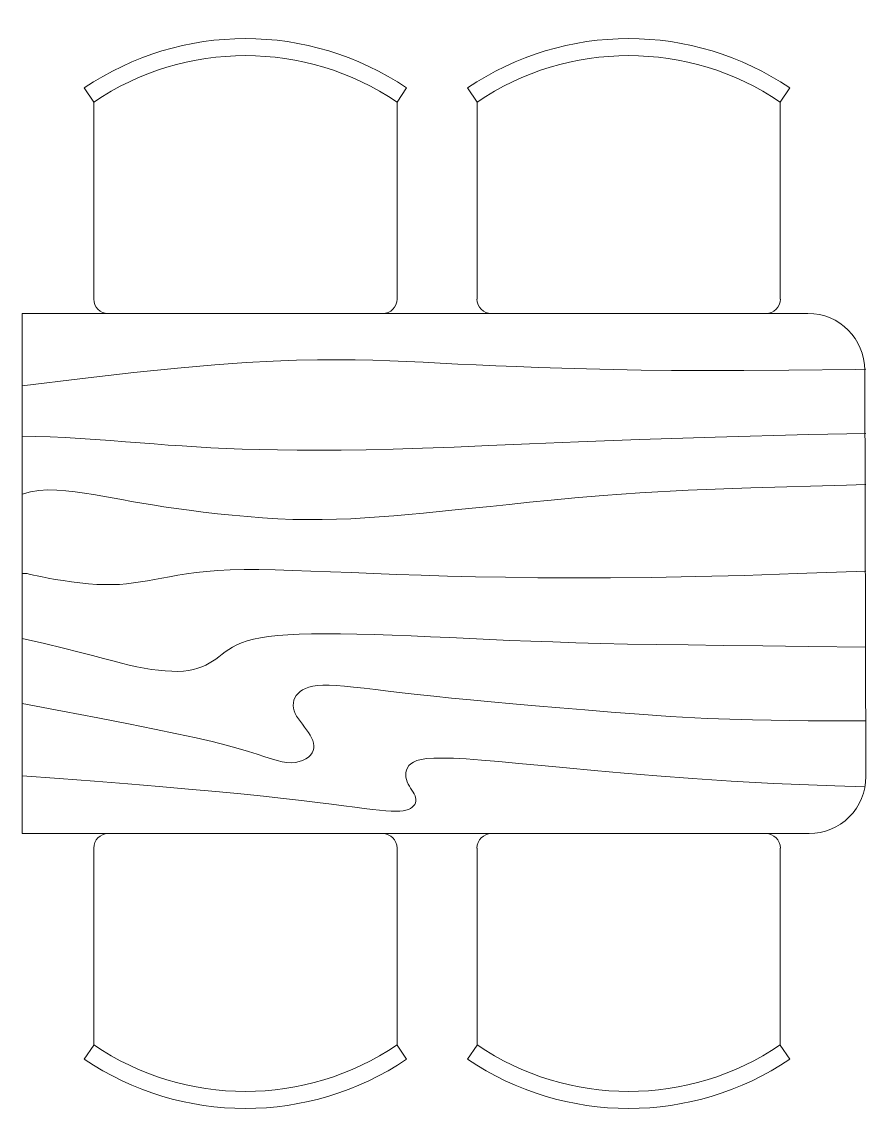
# Model space of a CAD drawing. Header units: millimetres. Extents: x 3103 to 179340, y -10977 to 70536.
# Drawn here: x 50290 to 51626, y 32427 to 34172 of the extents above; entities that cross this region are included whole.
import ezdxf

# ---------------------------------------------------------------- set-up
doc = ezdxf.new("R2010")
doc.units = ezdxf.units.MM
doc.header["$LTSCALE"] = 0.5
doc.layers.add('MEBEL', color=1, linetype='Continuous')

# ---------------------------------------------------------------- blocks, each defined once
blk = doc.blocks.new('ms_10')
at = {"layer": 'MEBEL', "linetype": 'Continuous', "lineweight": 0}
for p, q in [((98.3, 768.4), (113.4, 746)), ((593.5, 746), (608.6, 768.4)), ((705, 768.4), (720.1, 746)), ((1200.1, 746), (1215.3, 768.4)), ((113.4, 746), (113.4, 434.3)), ((593.5, 434.3), (593.5, 746)), ((720.1, 746), (720.1, 434.3)), ((1200.1, 434.3), (1200.1, 746)), ((1243.9, 411.5), (0, 411.5)), ((0, 411.5), (0, -411.5)), ((354.8, 333.8), (304.9, 330.2)), ((397.4, 336.2), (354.8, 333.8)), ((434.5, 337.5), (397.4, 336.2)), ((467.7, 338.1), (434.5, 337.5)), ((498.4, 338.3), (467.7, 338.1)), ((527.4, 338), (498.4, 338.3)), ((555.1, 337.5), (527.4, 338)), ((581.9, 336.6), (555.1, 337.5)), ((608.3, 335.5), (581.9, 336.6)), ((634.7, 334.3), (608.3, 335.5)), ((661.7, 332.9), (634.7, 334.3)), ((689.6, 331.5), (661.7, 332.9)), ((176.9, 317.9), (95.4, 308.7)), ((246.2, 325), (176.9, 317.9)), ((304.9, 330.2), (246.2, 325)), ((718.9, 330), (689.6, 331.5)), ((749.9, 328.6), (718.9, 330)), ((782.6, 327.3), (749.9, 328.6)), ((817.4, 326), (782.6, 327.3)), ((854.3, 324.8), (817.4, 326)), ((893.6, 323.7), (854.3, 324.8)), ((935.5, 322.7), (893.6, 323.7)), ((980.1, 321.9), (935.5, 322.7)), ((1028.1, 321.3), (980.1, 321.9)), ((1081.3, 321), (1028.1, 321.3)), ((1142.3, 321.1), (1081.3, 321)), ((1213.4, 321.7), (1142.3, 321.1)), ((1319.9, 322.9), (1213.4, 321.7)), ((1335.6, 323.2), (1319.9, 322.9)), ((1333.9, 321.7), (1335.6, -321.2)), ((95.4, 308.7), (0, 297.2)), ((21.9, 216.9), (0, 217.2)), ((44.7, 216.2), (21.9, 216.9)), ((68.1, 215.1), (44.7, 216.2)), ((91.9, 213.7), (68.1, 215.1)), ((115.9, 212.1), (91.9, 213.7)), ((139.8, 210.3), (115.9, 212.1)), ((163.5, 208.5), (139.8, 210.3)), ((977, 212.2), (880.6, 208.6)), ((1096.9, 216), (977, 212.2)), ((1245.1, 220.1), (1096.9, 216)), ((1335.6, 221.7), (1245.1, 220.1)), ((186.7, 206.7), (163.5, 208.5)), ((209.2, 205), (186.7, 206.7)), ((231.4, 203.3), (209.2, 205)), ((253.6, 201.8), (231.4, 203.3)), ((276, 200.4), (253.6, 201.8)), ((299, 199.1), (276, 200.4)), ((323, 198), (299, 199.1)), ((348.3, 197), (323, 198)), ((375.3, 196.2), (348.3, 197)), ((404.2, 195.6), (375.3, 196.2)), ((435.3, 195.2), (404.2, 195.6)), ((468.9, 195.1), (435.3, 195.2)), ((505.3, 195.3), (468.9, 195.1)), ((544.7, 195.8), (505.3, 195.3)), ((587.5, 196.8), (544.7, 195.8)), ((633.8, 198.1), (587.5, 196.8)), ((683.9, 200), (633.8, 198.1)), ((738.9, 202.4), (683.9, 200)), ((802.9, 205.3), (738.9, 202.4)), ((880.6, 208.6), (802.9, 205.3)), ((1305.1, 140), (1153.7, 135.8)), ((1335.6, 140.9), (1305.1, 140)), ((13.1, 129.2), (0, 125.7)), ((26.7, 131.3), (13.1, 129.2)), ((40.6, 132.2), (26.7, 131.3)), ((54.9, 132), (40.6, 132.2)), ((69.4, 131), (54.9, 132)), ((84, 129.3), (69.4, 131)), ((98.7, 127.2), (84, 129.3)), ((113.3, 124.8), (98.7, 127.2)), ((128, 122.2), (113.3, 124.8)), ((142.7, 119.6), (128, 122.2)), ((919.8, 123.7), (874.7, 119.9)), ((977.8, 127.6), (919.8, 123.7)), ((1054.1, 131.7), (977.8, 127.6)), ((1153.7, 135.8), (1054.1, 131.7)), ((157.7, 116.9), (142.7, 119.6)), ((173.2, 114.2), (157.7, 116.9)), ((189.4, 111.4), (173.2, 114.2)), ((206.4, 108.6), (189.4, 111.4)), ((224.5, 105.7), (206.4, 108.6)), ((243.8, 102.9), (224.5, 105.7)), ((741, 106.3), (712.6, 103.3)), ((771, 109.4), (741, 106.3)), ((803.1, 112.7), (771, 109.4)), ((837.2, 116.2), (803.1, 112.7)), ((874.7, 119.9), (837.2, 116.2)), ((264.5, 100), (243.8, 102.9)), ((286.4, 97.2), (264.5, 100)), ((309.2, 94.6), (286.4, 97.2)), ((332.7, 92.2), (309.2, 94.6)), ((356.6, 90), (332.7, 92.2)), ((380.7, 88.1), (356.6, 90)), ((404.8, 86.7), (380.7, 88.1)), ((542.6, 87.9), (520.1, 86.7)), ((565.3, 89.5), (542.6, 87.9)), ((588.2, 91.3), (565.3, 89.5)), ((611.5, 93.3), (588.2, 91.3)), ((635.4, 95.6), (611.5, 93.3)), ((660, 98), (635.4, 95.6)), ((685.7, 100.6), (660, 98)), ((712.6, 103.3), (685.7, 100.6)), ((428.6, 85.7), (404.8, 86.7)), ((452, 85.3), (428.6, 85.7)), ((474.9, 85.3), (452, 85.3)), ((497.5, 85.8), (474.9, 85.3)), ((520.1, 86.7), (497.5, 85.8)), ((275.4, 1.6), (260.3, -0.5)), ((291.8, 3.3), (275.4, 1.6)), ((309.8, 4.7), (291.8, 3.3)), ((329.6, 5.7), (309.8, 4.7)), ((351.3, 6.2), (329.6, 5.7)), ((374.9, 6.2), (351.3, 6.2)), ((400.5, 5.7), (374.9, 6.2)), ((427.9, 5), (400.5, 5.7)), ((457.2, 4), (427.9, 5)), ((488.4, 2.8), (457.2, 4)), ((521.4, 1.4), (488.4, 2.8)), ((556.3, 0), (521.4, 1.4)), ((1335.6, 3.5), (1226.6, -0.1)), ((3.6, 0), (0, 0)), ((6, -0.1), (3.6, 0)), ((7.8, -0.2), (6, -0.1)), ((9.4, -0.5), (7.8, -0.2)), ((11.3, -0.9), (9.4, -0.5)), ((14.1, -1.6), (11.3, -0.9)), ((18.1, -2.6), (14.1, -1.6)), ((23.8, -3.8), (18.1, -2.6)), ((31.7, -5.4), (23.8, -3.8)), ((41.4, -7.2), (31.7, -5.4)), ((52.6, -9.2), (41.4, -7.2)), ((64.9, -11.2), (52.6, -9.2)), ((78, -13.1), (64.9, -11.2)), ((91.5, -14.8), (78, -13.1)), ((105, -16.2), (91.5, -14.8)), ((118.1, -17.1), (105, -16.2)), ((130.6, -17.6), (118.1, -17.1)), ((154.1, -17.1), (142.6, -17.6)), ((165.3, -16.2), (154.1, -17.1)), ((176.3, -14.9), (165.3, -16.2)), ((187.2, -13.4), (176.3, -14.9)), ((198.3, -11.6), (187.2, -13.4)), ((209.5, -9.5), (198.3, -11.6)), ((221.2, -7.3), (209.5, -9.5)), ((233.4, -5), (221.2, -7.3)), ((246.4, -2.7), (233.4, -5)), ((260.3, -0.5), (246.4, -2.7)), ((592.9, -1.4), (556.3, 0)), ((631.8, -2.8), (592.9, -1.4)), ((673.2, -4), (631.8, -2.8)), ((717.5, -5.1), (673.2, -4)), ((765.1, -6), (717.5, -5.1)), ((816.4, -6.6), (765.1, -6)), ((871.7, -6.8), (816.4, -6.6)), ((931.5, -6.7), (871.7, -6.8)), ((996.2, -6.1), (931.5, -6.7)), ((1066.5, -4.9), (996.2, -6.1)), ((1143, -2.9), (1066.5, -4.9)), ((1226.6, -0.1), (1143, -2.9)), ((142.6, -17.6), (130.6, -17.6)), ((35.5, -110.9), (0, -102.9)), ((366.2, -104), (356.2, -106.7)), ((377.5, -101.7), (366.2, -104)), ((390.2, -99.7), (377.5, -101.7)), ((404.6, -98.1), (390.2, -99.7)), ((420.6, -96.9), (404.6, -98.1)), ((438.5, -96), (420.6, -96.9)), ((458.3, -95.4), (438.5, -96)), ((480.1, -95.2), (458.3, -95.4)), ((503.9, -95.4), (480.1, -95.2)), ((529.7, -95.9), (503.9, -95.4)), ((557.1, -96.7), (529.7, -95.9)), ((585.8, -97.6), (557.1, -96.7)), ((615.6, -98.8), (585.8, -97.6)), ((646.2, -100.1), (615.6, -98.8)), ((677.3, -101.4), (646.2, -100.1)), ((708.7, -102.9), (677.3, -101.4)), ((740.2, -104.3), (708.7, -102.9)), ((772.2, -105.7), (740.2, -104.3)), ((65.3, -118), (35.5, -110.9)), ((90.3, -124.2), (65.3, -118)), ((327.2, -120.3), (321.7, -124)), ((333.2, -116.6), (327.2, -120.3)), ((339.9, -113), (333.2, -116.6)), ((347.5, -109.7), (339.9, -113)), ((356.2, -106.7), (347.5, -109.7)), ((805.3, -107.1), (772.2, -105.7)), ((839.9, -108.3), (805.3, -107.1)), ((876.5, -109.5), (839.9, -108.3)), ((915.7, -110.6), (876.5, -109.5)), ((958, -111.6), (915.7, -110.6)), ((1003.9, -112.4), (958, -111.6)), ((1054.1, -113), (1003.9, -112.4)), ((1109.9, -113.7), (1054.1, -113)), ((1172.7, -114.4), (1109.9, -113.7)), ((1244.2, -115.5), (1172.7, -114.4)), ((1335.6, -116.7), (1244.2, -115.5)), ((111.2, -129.5), (90.3, -124.2)), ((128.8, -134.2), (111.2, -129.5)), ((143.9, -138.2), (128.8, -134.2)), ((157.2, -141.7), (143.9, -138.2)), ((301.6, -138.7), (296.3, -142)), ((306.7, -135.3), (301.6, -138.7)), ((311.6, -131.6), (306.7, -135.3)), ((316.6, -127.8), (311.6, -131.6)), ((321.7, -124), (316.6, -127.8)), ((169.5, -144.8), (157.2, -141.7)), ((181.6, -147.5), (169.5, -144.8)), ((193.4, -149.8), (181.6, -147.5)), ((204.9, -151.6), (193.4, -149.8)), ((216, -153.1), (204.9, -151.6)), ((226.6, -154.1), (216, -153.1)), ((236.8, -154.7), (226.6, -154.1)), ((246.4, -154.8), (236.8, -154.7)), ((255.3, -154.3), (246.4, -154.8)), ((263.5, -153.3), (255.3, -154.3)), ((271.1, -151.9), (263.5, -153.3)), ((278.1, -150), (271.1, -151.9)), ((284.6, -147.6), (278.1, -150)), ((290.6, -145), (284.6, -147.6)), ((296.3, -142), (290.6, -145)), ((436.8, -189.7), (434, -193.1)), ((440.1, -186.7), (436.8, -189.7)), ((443.9, -184), (440.1, -186.7)), ((448.4, -181.7), (443.9, -184)), ((453.8, -179.8), (448.4, -181.7)), ((460.1, -178.4), (453.8, -179.8)), ((467.4, -177.3), (460.1, -178.4)), ((476, -176.8), (467.4, -177.3)), ((485.8, -176.7), (476, -176.8)), ((497.2, -177.2), (485.8, -176.7)), ((510.2, -178.1), (497.2, -177.2)), ((524.8, -179.6), (510.2, -178.1)), ((541.2, -181.4), (524.8, -179.6)), ((559.4, -183.6), (541.2, -181.4)), ((579.4, -186), (559.4, -183.6)), ((601.4, -188.7), (579.4, -186)), ((625.4, -191.5), (601.4, -188.7)), ((651.5, -194.3), (625.4, -191.5)), ((64.2, -217.8), (0, -205.7)), ((429.4, -204.5), (429.1, -208.7)), ((429.1, -208.7), (429.5, -212.9)), ((430.3, -200.5), (429.4, -204.5)), ((431.9, -196.7), (430.3, -200.5)), ((434, -193.1), (431.9, -196.7)), ((679.7, -197.2), (651.5, -194.3)), ((710, -200.1), (679.7, -197.2)), ((742.3, -203), (710, -200.1)), ((776.6, -206), (742.3, -203)), ((812.9, -209.1), (776.6, -206)), ((851, -212.3), (812.9, -209.1)), ((120, -228.5), (64.2, -217.8)), ((429.5, -212.9), (430.5, -217.2)), ((430.5, -217.2), (432.3, -221.5)), ((432.3, -221.5), (434.6, -225.7)), ((434.6, -225.7), (437.4, -230)), ((890.8, -215.6), (851, -212.3)), ((932.5, -219.1), (890.8, -215.6)), ((976.5, -222.7), (932.5, -219.1)), ((1025.9, -226.2), (976.5, -222.7)), ((1084.5, -229.3), (1025.9, -226.2)), ((168.2, -237.8), (120, -228.5)), ((209.7, -246.1), (168.2, -237.8)), ((437.4, -230), (440.5, -234.3)), ((440.5, -234.3), (443.8, -238.6)), ((443.8, -238.6), (447.1, -242.9)), ((447.1, -242.9), (450.4, -247.2)), ((1156, -231.7), (1084.5, -229.3)), ((1244.1, -233.1), (1156, -231.7)), ((1335.6, -233.2), (1244.1, -233.1)), ((245.1, -253.4), (209.7, -246.1)), ((275.3, -260), (245.1, -253.4)), ((300.9, -265.9), (275.3, -260)), ((450.4, -247.2), (453.4, -251.5)), ((453.4, -251.5), (456.1, -255.7)), ((456.1, -255.7), (458.3, -260)), ((458.3, -260), (460.1, -264.2)), ((322.9, -271.5), (300.9, -265.9)), ((341.8, -276.7), (322.9, -271.5)), ((358.2, -281.5), (341.8, -276.7)), ((460.1, -264.2), (461.2, -268.4)), ((461.7, -276.4), (460.8, -280.2)), ((461.2, -268.4), (461.8, -272.4)), ((461.8, -272.4), (461.7, -276.4)), ((372.2, -286), (358.2, -281.5)), ((384.2, -289.9), (372.2, -286)), ((394.6, -293.3), (384.2, -289.9)), ((403.7, -296), (394.6, -293.3)), ((411.7, -297.9), (403.7, -296)), ((444.1, -295.8), (438.6, -297.6)), ((449, -293.4), (444.1, -295.8)), ((453.1, -290.5), (449, -293.4)), ((456.5, -287.3), (453.1, -290.5)), ((459.1, -283.8), (456.5, -287.3)), ((460.8, -280.2), (459.1, -283.8)), ((624.7, -296), (619.4, -298.3)), ((631.7, -294.2), (624.7, -296)), ((640.6, -292.9), (631.7, -294.2)), ((651.8, -292.1), (640.6, -292.9)), ((665.7, -291.9), (651.8, -292.1)), ((682.6, -292.3), (665.7, -291.9)), ((702.9, -293.4), (682.6, -292.3)), ((727, -295.1), (702.9, -293.4)), ((754.8, -297.5), (727, -295.1)), ((419.1, -299.1), (411.7, -297.9)), ((426.1, -299.4), (419.1, -299.1)), ((432.6, -298.8), (426.1, -299.4)), ((438.6, -297.6), (432.6, -298.8)), ((608.3, -310.9), (607.5, -314.6)), ((609.9, -307.3), (608.3, -310.9)), ((612.2, -304), (609.9, -307.3)), ((615.3, -301), (612.2, -304)), ((619.4, -298.3), (615.3, -301)), ((786.5, -300.5), (754.8, -297.5)), ((822.1, -303.8), (786.5, -300.5)), ((861.7, -307.6), (822.1, -303.8)), ((905.3, -311.6), (861.7, -307.6)), ((953, -315.8), (905.3, -311.6)), ((58.6, -324.3), (0, -320)), ((114.5, -328.6), (58.6, -324.3)), ((167.3, -332.8), (114.5, -328.6)), ((607.5, -314.6), (607.2, -318.3)), ((607.2, -318.3), (607.5, -322.2)), ((607.5, -322.2), (608.4, -325.9)), ((608.4, -325.9), (609.6, -329.6)), ((609.6, -329.6), (611.2, -333.1)), ((1004.9, -320), (953, -315.8)), ((1061.1, -324.3), (1004.9, -320)), ((1122.3, -328.4), (1061.1, -324.3)), ((1189.5, -332.3), (1122.3, -328.4)), ((217.1, -336.9), (167.3, -332.8)), ((263.5, -341), (217.1, -336.9)), ((306.6, -345), (263.5, -341)), ((346.1, -348.8), (306.6, -345)), ((382, -352.4), (346.1, -348.8)), ((611.2, -333.1), (613, -336.4)), ((613, -336.4), (615, -339.6)), ((615, -339.6), (617, -342.7)), ((617, -342.7), (618.9, -345.7)), ((618.9, -345.7), (620.6, -348.6)), ((620.6, -348.6), (622, -351.5)), ((1286.6, -335.8), (1189.5, -332.3)), ((1334.2, -337.5), (1286.6, -335.8)), ((414, -355.9), (382, -352.4)), ((442.5, -359.2), (414, -355.9)), ((467.7, -362.2), (442.5, -359.2)), ((489.9, -365), (467.7, -362.2)), ((509.4, -367.6), (489.9, -365)), ((621.5, -365.3), (619.8, -367.7)), ((622.7, -362.7), (621.5, -365.3)), ((622, -351.5), (622.9, -354.3)), ((623.3, -360), (622.7, -362.7)), ((622.9, -354.3), (623.4, -357.2)), ((623.4, -357.2), (623.3, -360)), ((526.5, -369.8), (509.4, -367.6)), ((541.4, -371.8), (526.5, -369.8)), ((554.4, -373.4), (541.4, -371.8)), ((565.7, -374.6), (554.4, -373.4)), ((575.6, -375.5), (565.7, -374.6)), ((584.2, -376.1), (575.6, -375.5)), ((591.5, -376.2), (584.2, -376.1)), ((597.8, -376.1), (591.5, -376.2)), ((603.1, -375.5), (597.8, -376.1)), ((607.6, -374.6), (603.1, -375.5)), ((611.5, -373.4), (607.6, -374.6)), ((614.8, -371.8), (611.5, -373.4)), ((617.6, -369.9), (614.8, -371.8)), ((619.8, -367.7), (617.6, -369.9)), ((0, -411.5), (1245.6, -411.5)), ((113.4, -746), (113.4, -434.3)), ((593.5, -434.3), (593.5, -746)), ((720.1, -746), (720.1, -434.3)), ((1200.1, -434.3), (1200.1, -746)), ((98.3, -768.4), (113.4, -746)), ((593.5, -746), (608.6, -768.4)), ((705, -768.4), (720.1, -746)), ((1200.1, -746), (1215.3, -768.4))]:
    blk.add_line(p, q, dxfattribs=at)
for centre, radius, start, end in [((353.5, 390.6), 455.8, 55.9619, 124.0381), ((960.1, 390.6), 455.8, 55.9619, 124.0381), ((353.5, 390.6), 428.8, 55.9619, 124.0381), ((960.1, 390.6), 428.8, 55.9619, 124.0381), ((136.3, 434.3), 22.9, 180, 270), ((570.6, 434.3), 22.9, 270, 0), ((742.9, 434.3), 22.9, 180, 270), ((1177.3, 434.3), 22.9, 270, 0), ((1243.9, 321.5), 90, 0.1539, 90), ((1245.6, -321.5), 90, 270, 0.1539), ((136.3, -434.3), 22.9, 90, 180), ((570.6, -434.3), 22.9, 0, 90), ((742.9, -434.3), 22.9, 90, 180), ((1177.3, -434.3), 22.9, 0, 90), ((353.5, -390.6), 428.8, 235.9619, 304.0381), ((960.1, -390.6), 428.8, 235.9619, 304.0381), ((353.5, -390.6), 455.8, 235.9619, 304.0381), ((960.1, -390.6), 455.8, 235.9619, 304.0381)]:
    blk.add_arc(centre, radius, start, end, dxfattribs=at)

msp = doc.modelspace()

# ---------------------------------------------------------------- block references
at = {"layer": 'MEBEL'}
msp.add_blockref('ms_10', (50290, 33299.6), dxfattribs=at)

doc.saveas('drawing.dxf')
